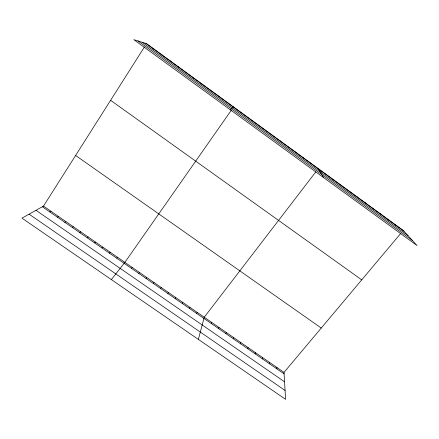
<?xml version="1.0" encoding="UTF-8"?>
<svg xmlns="http://www.w3.org/2000/svg" width="439" height="439" viewBox="0 0 439 439"><rect width="100%" height="100%" fill="white"/><g stroke="black" fill="none" stroke-linecap="round" stroke-linejoin="round"><path stroke-width="0.66" d="M262.429 358.888L262.451 357.489M255.174 353.872L255.235 352.495M247.903 348.846L248.002 347.496M240.616 343.808L240.748 342.48M233.312 338.76L233.482 337.454M225.992 333.7L226.195 332.422M218.649 328.63L218.896 327.373M211.296 323.548L211.576 322.314M198.373 339.391L204.245 317.243L315.806 171.874M196.749 313.495L197.111 312.31M189.566 308.524L189.955 307.366M182.361 303.547L182.789 302.411M175.139 298.553L175.605 297.444M167.901 293.554L168.406 292.467M160.647 288.538L161.19 287.479M153.376 283.517L153.963 282.475M146.094 278.48L146.714 277.464M400.642 233.543L284.006 372.387L285.597 399.342L21.95 218.139L43.494 206.1L144.447 46.957M138.79 273.431L139.448 272.443M231.369 110.151L124.868 262.363L111.363 279.594M131.47 268.372L132.166 267.406M116.779 258.22L117.553 257.309M109.41 253.127L110.227 252.238M102.024 248.019L102.88 247.157M94.621 242.904L95.515 242.065M87.202 237.773L88.135 236.961M79.766 232.637L80.738 231.847M230.124 109.657L233.586 106.979M72.309 227.484L73.318 226.722M64.84 222.321L65.888 221.585M57.35 217.14L58.442 216.432M49.843 211.955L50.973 211.274M217.662 95.669L217.942 95.592M209.765 89.924L210.083 89.874M201.847 84.162L202.214 84.145M193.912 78.383L194.318 78.4M185.949 72.594L186.41 72.644M177.976 66.788L178.475 66.871M169.975 60.972L170.524 61.087M161.958 55.138L162.556 55.287M153.924 49.289L154.561 49.47M29.067 214.161L285.076 390.458M43.494 206.1L284.006 372.387M42.32 206.758L284.093 373.863M35.982 210.297L284.565 381.809M75.612 155.466L321.249 328.054M110.595 100.317L361.731 279.862M142.143 42.259L408.045 235.688M138.055 40.981L412.473 240.534M145.863 43.423L403.99 231.26M395.616 224.894L396.324 225.679M387.972 219.33L388.636 220.087M380.306 213.749L380.931 214.479M372.623 208.157L373.205 208.86M364.919 202.555L365.462 203.224M357.198 196.935L357.697 197.572M349.455 191.3L349.916 191.909M341.696 185.653L342.113 186.229M333.914 179.99L334.288 180.539M326.117 174.316L326.446 174.832M318.297 168.625L323.587 177.597M310.691 163.088L310.938 163.544M303.064 157.541L303.267 157.963M295.42 151.976L295.579 152.371M287.759 146.401L287.874 146.763M280.077 140.809L280.153 141.144M272.378 135.207L272.405 135.508M276.839 367.432L276.888 368.881M269.656 362.466L269.667 363.893M146.555 43.642L133.824 39.658L417.05 245.538L403.243 230.442L146.555 43.642"/></g></svg>
